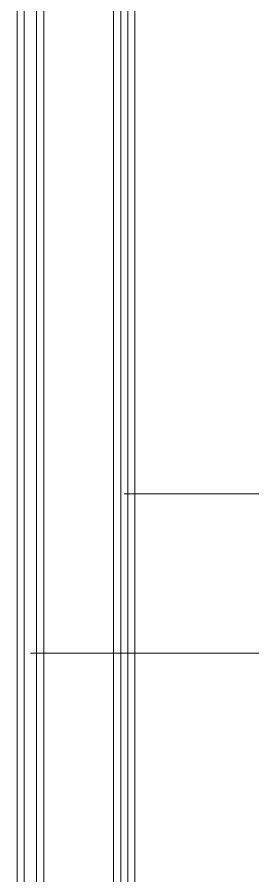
# Model space of a CAD drawing. Header units: metres. Extents: x 31.9 to 125.9, y -29 to 44.
# Drawn here: x 52.112 to 52.546, y -13.792 to -12.245 of the extents above; entities that cross this region are included whole.
import ezdxf

# ---------------------------------------------------------------- set-up
doc = ezdxf.new("R2010")
doc.units = ezdxf.units.M
doc.layers.add('P-PIPE', color=7, linetype='Continuous', lineweight=18)
doc.layers.add('P-PIPE-IDEN', color=7, linetype='Continuous', lineweight=9)

msp = doc.modelspace()

# ---------------------------------------------------------------- linework, layer by layer
at = {"layer": 'P-PIPE', "color": 11, "true_color": 0xff8080}
for p, q in [((52.2854, -11.4421), (52.2854, -16.7649)), ((52.2981, -11.4362), (52.2981, -16.7649)), ((52.3108, -16.7649), (52.3108, -11.4362)), ((52.3235, -16.7649), (52.3235, -11.4362))]:
    msp.add_line(p, q, dxfattribs=at)
at = {"layer": 'P-PIPE', "color": 1, "true_color": 0xff0000}
for p, q in [((52.1119, -11.5069), (52.1119, -16.8106)), ((52.1246, -11.501), (52.1246, -16.8106)), ((52.1468, -16.8106), (52.1468, -11.501)), ((52.1595, -16.8106), (52.1595, -11.501))]:
    msp.add_line(p, q, dxfattribs=at)
at = {"layer": 'P-PIPE-IDEN'}
for p, q in [((52.3045, -13.1039), (52.5465, -13.1039)), ((52.1357, -13.3909), (52.5465, -13.3909))]:
    msp.add_line(p, q, dxfattribs=at)

doc.saveas('drawing.dxf')
